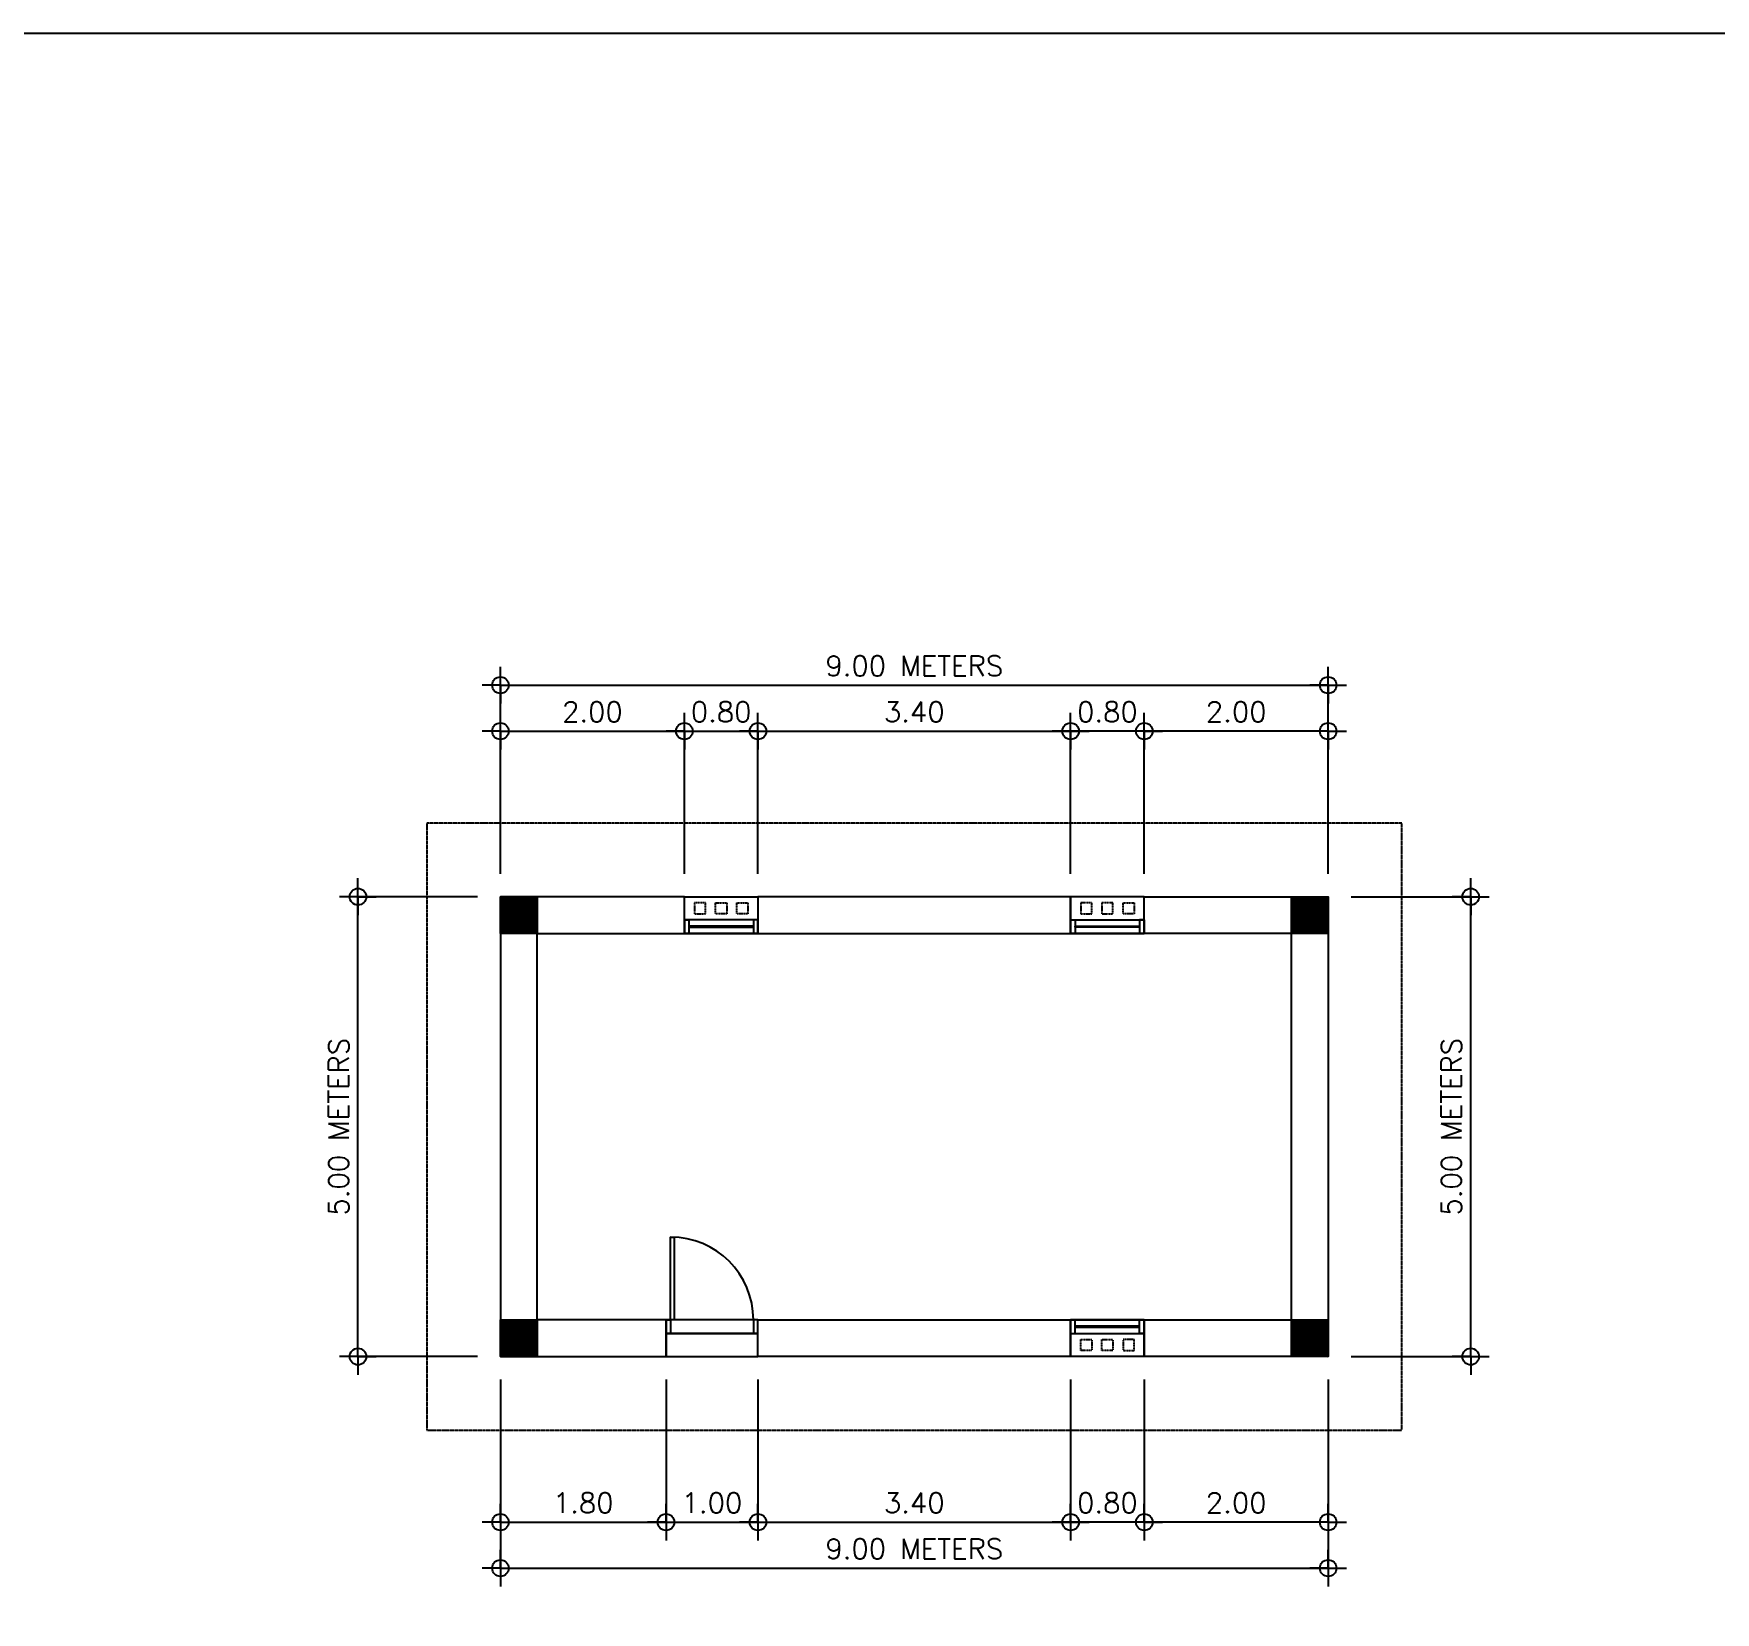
# Model space of a CAD drawing. Header units: millimetres. Extents: x -251401 to 377140, y -30451 to 275830.
# Drawn here: x 98404 to 116690, y 7219 to 24384 of the extents above; entities that cross this region are included whole.
import ezdxf

# ---------------------------------------------------------------- set-up
doc = ezdxf.new("R2010")
doc.units = ezdxf.units.MM
doc.linetypes.add('HIDDEN', pattern=[9.525, 6.35, -3.175])
for name, color, linetype in [('0-S1', 1, 'Continuous'), ('A-COLUMNS', 5, 'Continuous'), ('A-DIMENSIONS', 30, 'Continuous'), ('A-DOORS', 2, 'Continuous'), ('A-HATCH', 8, 'Continuous'), ('A-WALL', 4, 'Continuous'), ('A-WINDOWS', 2, 'Continuous')]:
    doc.layers.add(name, color=color, linetype=linetype)
doc.styles.add('LEROY', font='simplex.shx')
doc.dimstyles.new('DIM100', dxfattribs={"dimscale": 0, "dimtxt": 220, "dimasz": 180, "dimexe": 220, "dimexo": 250, "dimgap": 1, "dimtad": 1, "dimtoh": 1, "dimlfac": 0.001, "dimzin": 1, "dimdsep": 46, "dimtxsty": 'LEROY', "dimblk1": 'ORIGIN', "dimblk2": 'ORIGIN', "dimsah": 1, "dimcen": 0.18, "dimclrd": 30, "dimclre": 30, "dimclrt": 7, "dimazin": 0, "dimtfac": 1, "dimtix": 1, "dimtmove": 1, "dimatfit": 3, "dimfxl": 1, "dimtvp": 1, "dimtolj": 2, "dimtzin": 0, "dimarcsym": 0})

# ---------------------------------------------------------------- blocks, each defined once
blk = doc.blocks.new('1hhqhq4')
at = {"layer": 'A-DOORS', "color": 1}
blk.add_lwpolyline([(50, 0), (50, 900), (90, 900), (90, 0)], close=True, dxfattribs=at)
at = {"layer": 'A-DOORS', "color": 8}
blk.add_lwpolyline([(0, 0), (0, -150), (1000, -150), (1000, 0)], close=True, dxfattribs=at)
at = {"layer": 'A-DOORS'}
for points in [[(0, 0), (50, 0), (50, -150), (0, -150)], [(1000, 0), (950, 0), (950, -150), (1000, -150)]]:
    blk.add_lwpolyline(points, close=True, dxfattribs=at)
at = {"layer": 'A-DOORS', "color": 8}
blk.add_arc((50, 0), 900, 0, 90, dxfattribs=at)
blk = doc.blocks.new('2h5h25225h')
at = {"layer": 'A-WALL', "color": 8}
blk.add_lwpolyline([(0, 0), (800, 0), (800, -400), (0, -400)], close=True, dxfattribs=at)
at = {"layer": 'A-WALL', "color": 8, "linetype": 'HIDDEN', "ltscale": 0.1}
for points in [[(230, -335), (110, -335), (110, -215), (230, -215)], [(460, -335), (340, -335), (340, -215), (460, -215)], [(570, -335), (690, -335), (690, -215), (570, -215)]]:
    blk.add_lwpolyline(points, close=True, dxfattribs=at)
at = {"layer": 'A-WINDOWS', "color": 8}
blk.add_lwpolyline([(0, 0), (0, -150), (800, -150), (800, 0)], close=True, dxfattribs=at)
at = {"layer": 'A-WINDOWS', "color": 2}
for points in [[(0, -150), (50, -150), (50, 0), (0, 0)], [(800, -150), (750, -150), (750, 0), (800, 0)]]:
    blk.add_lwpolyline(points, close=True, dxfattribs=at)
at = {"layer": 'A-WINDOWS', "color": 1}
blk.add_lwpolyline([(50, -81), (750, -81), (750, -69), (50, -69)], close=True, dxfattribs=at)
blk = doc.blocks.new('USER ARROW 100')
at = {"layer": 'A-DIMENSIONS'}
for q in [(-200, 0), (200, 0)]:
    blk.add_line((0, 0), q, dxfattribs=at)
for points in [[(0, 0), (0, 200)], [(0, 0), (0, -200)]]:
    blk.add_lwpolyline(points, dxfattribs=at)
blk.add_circle((0, 0), 90, dxfattribs=at)
blk = doc.blocks.new('*D34')
at = {"layer": 'A-DIMENSIONS', "color": 30, "transparency": 16777216}
for p, q in [((103479.5, 15250), (103479.5, 16800)), ((103480.5, 16800), (105478.5, 16800)), ((105479.5, 15250), (105479.5, 16800))]:
    blk.add_line(p, q, dxfattribs=at)
at = {"layer": 'Defpoints', "color": 0, "transparency": 16777216}
for p in [(105479.5, 16800), (103479.5, 15000), (105479.5, 15000)]:
    blk.add_point(p, dxfattribs=at)
at = {"layer": 'A-DIMENSIONS', "color": 30, "transparency": 16777216, "rotation": 180}
blk.add_blockref('USER ARROW 100', (103479.5, 16800), dxfattribs=at)
at = {"layer": 'A-DIMENSIONS', "color": 30, "transparency": 16777216}
blk.add_blockref('USER ARROW 100', (105479.5, 16800), dxfattribs=at)
at = {"layer": 'A-DIMENSIONS', "color": 7, "transparency": 16777216, "insert": (104479.5, 17010), "char_height": 220, "attachment_point": 5, "style": 'LEROY'}
blk.add_mtext('\\A2;2.00', dxfattribs=at)
blk = doc.blocks.new('*D35')
at = {"layer": 'A-DIMENSIONS', "color": 30, "transparency": 16777216}
for p, q in [((103479.5, 15250), (103479.5, 17300)), ((103480.5, 17300), (112478.5, 17300)), ((112479.5, 15250), (112479.5, 17300))]:
    blk.add_line(p, q, dxfattribs=at)
at = {"layer": 'Defpoints', "color": 0, "transparency": 16777216}
for p in [(112479.5, 17300), (103479.5, 15000), (112479.5, 15000)]:
    blk.add_point(p, dxfattribs=at)
at = {"layer": 'A-DIMENSIONS', "color": 30, "transparency": 16777216, "rotation": 180}
blk.add_blockref('USER ARROW 100', (103479.5, 17300), dxfattribs=at)
at = {"layer": 'A-DIMENSIONS', "color": 30, "transparency": 16777216}
blk.add_blockref('USER ARROW 100', (112479.5, 17300), dxfattribs=at)
at = {"layer": 'A-DIMENSIONS', "color": 7, "transparency": 16777216, "insert": (107979.5, 17510), "char_height": 220, "attachment_point": 5, "style": 'LEROY'}
blk.add_mtext('\\A2;9.00 METERS', dxfattribs=at)
blk = doc.blocks.new('*D36')
at = {"layer": 'A-DIMENSIONS', "color": 30, "transparency": 16777216}
for p, q in [((105478.5, 16800), (105477.5, 16800)), ((105479.5, 15250), (105479.5, 16800)), ((105479.5, 16800), (106279.5, 16800)), ((106279.5, 15250), (106279.5, 16800)), ((106280.5, 16800), (106281.5, 16800))]:
    blk.add_line(p, q, dxfattribs=at)
at = {"layer": 'Defpoints', "color": 0, "transparency": 16777216}
for p in [(106279.5, 16800), (105479.5, 15000), (106279.5, 15000)]:
    blk.add_point(p, dxfattribs=at)
at = {"layer": 'A-DIMENSIONS', "color": 30, "transparency": 16777216}
blk.add_blockref('USER ARROW 100', (105479.5, 16800), dxfattribs=at)
at = {"layer": 'A-DIMENSIONS', "color": 30, "transparency": 16777216, "rotation": 180}
blk.add_blockref('USER ARROW 100', (106279.5, 16800), dxfattribs=at)
at = {"layer": 'A-DIMENSIONS', "color": 7, "transparency": 16777216, "insert": (105879.5, 17010), "char_height": 220, "attachment_point": 5, "style": 'LEROY'}
blk.add_mtext('\\A2;0.80', dxfattribs=at)
blk = doc.blocks.new('*D37')
at = {"layer": 'A-DIMENSIONS', "color": 30, "transparency": 16777216}
for p, q in [((106279.5, 15250), (106279.5, 16800)), ((106280.5, 16800), (109678.5, 16800)), ((109679.5, 15250), (109679.5, 16800))]:
    blk.add_line(p, q, dxfattribs=at)
at = {"layer": 'Defpoints', "color": 0, "transparency": 16777216}
for p in [(109679.5, 16800), (106279.5, 15000), (109679.5, 15000)]:
    blk.add_point(p, dxfattribs=at)
at = {"layer": 'A-DIMENSIONS', "color": 30, "transparency": 16777216, "rotation": 180}
blk.add_blockref('USER ARROW 100', (106279.5, 16800), dxfattribs=at)
at = {"layer": 'A-DIMENSIONS', "color": 30, "transparency": 16777216}
blk.add_blockref('USER ARROW 100', (109679.5, 16800), dxfattribs=at)
at = {"layer": 'A-DIMENSIONS', "color": 7, "transparency": 16777216, "insert": (107979.5, 17010), "char_height": 220, "attachment_point": 5, "style": 'LEROY'}
blk.add_mtext('\\A2;3.40', dxfattribs=at)
blk = doc.blocks.new('*D38')
at = {"layer": 'A-DIMENSIONS', "color": 30, "transparency": 16777216}
for p, q in [((110479.5, 15250), (110479.5, 16800)), ((112478.5, 16800), (110480.5, 16800)), ((112479.5, 15250), (112479.5, 16800))]:
    blk.add_line(p, q, dxfattribs=at)
at = {"layer": 'Defpoints', "color": 0, "transparency": 16777216}
for p in [(110479.5, 16800), (110479.5, 15000), (112479.5, 15000)]:
    blk.add_point(p, dxfattribs=at)
at = {"layer": 'A-DIMENSIONS', "color": 30, "transparency": 16777216, "rotation": 180}
blk.add_blockref('USER ARROW 100', (110479.5, 16800), dxfattribs=at)
at = {"layer": 'A-DIMENSIONS', "color": 30, "transparency": 16777216}
blk.add_blockref('USER ARROW 100', (112479.5, 16800), dxfattribs=at)
at = {"layer": 'A-DIMENSIONS', "color": 7, "transparency": 16777216, "insert": (111479.5, 17010), "char_height": 220, "attachment_point": 5, "style": 'LEROY'}
blk.add_mtext('\\A2;2.00', dxfattribs=at)
blk = doc.blocks.new('*D39')
at = {"layer": 'A-DIMENSIONS', "color": 30, "transparency": 16777216}
for p, q in [((109678.5, 16800), (109677.5, 16800)), ((109679.5, 15250), (109679.5, 16800)), ((110479.5, 16800), (109679.5, 16800)), ((110479.5, 15250), (110479.5, 16800)), ((110480.5, 16800), (110481.5, 16800))]:
    blk.add_line(p, q, dxfattribs=at)
at = {"layer": 'Defpoints', "color": 0, "transparency": 16777216}
for p in [(109679.5, 16800), (109679.5, 15000), (110479.5, 15000)]:
    blk.add_point(p, dxfattribs=at)
at = {"layer": 'A-DIMENSIONS', "color": 30, "transparency": 16777216}
blk.add_blockref('USER ARROW 100', (109679.5, 16800), dxfattribs=at)
at = {"layer": 'A-DIMENSIONS', "color": 30, "transparency": 16777216, "rotation": 180}
blk.add_blockref('USER ARROW 100', (110479.5, 16800), dxfattribs=at)
at = {"layer": 'A-DIMENSIONS', "color": 7, "transparency": 16777216, "insert": (110079.5, 17010), "char_height": 220, "attachment_point": 5, "style": 'LEROY'}
blk.add_mtext('\\A2;0.80', dxfattribs=at)
blk = doc.blocks.new('*D40')
at = {"layer": 'A-DIMENSIONS', "color": 30, "transparency": 16777216}
for p, q in [((103479.5, 9750), (103479.5, 8200)), ((105279.5, 9750), (105279.5, 8200)), ((103480.5, 8200), (105278.5, 8200))]:
    blk.add_line(p, q, dxfattribs=at)
at = {"layer": 'Defpoints', "color": 0, "transparency": 16777216}
for p in [(103479.5, 10000), (105279.5, 10000), (105279.5, 8200)]:
    blk.add_point(p, dxfattribs=at)
at = {"layer": 'A-DIMENSIONS', "color": 30, "transparency": 16777216, "rotation": 180}
blk.add_blockref('USER ARROW 100', (103479.5, 8200), dxfattribs=at)
at = {"layer": 'A-DIMENSIONS', "color": 30, "transparency": 16777216}
blk.add_blockref('USER ARROW 100', (105279.5, 8200), dxfattribs=at)
at = {"layer": 'A-DIMENSIONS', "color": 7, "transparency": 16777216, "insert": (104379.5, 8410), "char_height": 220, "attachment_point": 5, "style": 'LEROY'}
blk.add_mtext('\\A2;1.80', dxfattribs=at)
blk = doc.blocks.new('*D41')
at = {"layer": 'A-DIMENSIONS', "color": 30, "transparency": 16777216}
for p, q in [((103479.5, 9750), (103479.5, 7700)), ((112479.5, 9750), (112479.5, 7700)), ((103480.5, 7700), (112478.5, 7700))]:
    blk.add_line(p, q, dxfattribs=at)
at = {"layer": 'Defpoints', "color": 0, "transparency": 16777216}
for p in [(103479.5, 10000), (112479.5, 10000), (112479.5, 7700)]:
    blk.add_point(p, dxfattribs=at)
at = {"layer": 'A-DIMENSIONS', "color": 30, "transparency": 16777216, "rotation": 180}
blk.add_blockref('USER ARROW 100', (103479.5, 7700), dxfattribs=at)
at = {"layer": 'A-DIMENSIONS', "color": 30, "transparency": 16777216}
blk.add_blockref('USER ARROW 100', (112479.5, 7700), dxfattribs=at)
at = {"layer": 'A-DIMENSIONS', "color": 7, "transparency": 16777216, "insert": (107979.5, 7910), "char_height": 220, "attachment_point": 5, "style": 'LEROY'}
blk.add_mtext('\\A2;9.00 METERS', dxfattribs=at)
blk = doc.blocks.new('*D42')
at = {"layer": 'A-DIMENSIONS', "color": 30, "transparency": 16777216}
for p, q in [((105279.5, 9750), (105279.5, 8200)), ((106279.5, 9750), (106279.5, 8200)), ((105280.5, 8200), (106278.5, 8200))]:
    blk.add_line(p, q, dxfattribs=at)
at = {"layer": 'Defpoints', "color": 0, "transparency": 16777216}
for p in [(105279.5, 10000), (106279.5, 10000), (106279.5, 8200)]:
    blk.add_point(p, dxfattribs=at)
at = {"layer": 'A-DIMENSIONS', "color": 30, "transparency": 16777216, "rotation": 180}
blk.add_blockref('USER ARROW 100', (105279.5, 8200), dxfattribs=at)
at = {"layer": 'A-DIMENSIONS', "color": 30, "transparency": 16777216}
blk.add_blockref('USER ARROW 100', (106279.5, 8200), dxfattribs=at)
at = {"layer": 'A-DIMENSIONS', "color": 7, "transparency": 16777216, "insert": (105779.5, 8410), "char_height": 220, "attachment_point": 5, "style": 'LEROY'}
blk.add_mtext('\\A2;1.00', dxfattribs=at)
blk = doc.blocks.new('*D43')
at = {"layer": 'A-DIMENSIONS', "color": 30, "transparency": 16777216}
for p, q in [((106279.5, 9750), (106279.5, 8200)), ((109679.5, 9750), (109679.5, 8200)), ((106280.5, 8200), (109678.5, 8200))]:
    blk.add_line(p, q, dxfattribs=at)
at = {"layer": 'Defpoints', "color": 0, "transparency": 16777216}
for p in [(106279.5, 10000), (109679.5, 10000), (109679.5, 8200)]:
    blk.add_point(p, dxfattribs=at)
at = {"layer": 'A-DIMENSIONS', "color": 30, "transparency": 16777216, "rotation": 180}
blk.add_blockref('USER ARROW 100', (106279.5, 8200), dxfattribs=at)
at = {"layer": 'A-DIMENSIONS', "color": 30, "transparency": 16777216}
blk.add_blockref('USER ARROW 100', (109679.5, 8200), dxfattribs=at)
at = {"layer": 'A-DIMENSIONS', "color": 7, "transparency": 16777216, "insert": (107979.5, 8410), "char_height": 220, "attachment_point": 5, "style": 'LEROY'}
blk.add_mtext('\\A2;3.40', dxfattribs=at)
blk = doc.blocks.new('*D44')
at = {"layer": 'A-DIMENSIONS', "color": 30, "transparency": 16777216}
for p, q in [((110479.5, 9750), (110479.5, 8200)), ((112479.5, 9750), (112479.5, 8200)), ((112478.5, 8200), (110480.5, 8200))]:
    blk.add_line(p, q, dxfattribs=at)
at = {"layer": 'Defpoints', "color": 0, "transparency": 16777216}
for p in [(110479.5, 10000), (112479.5, 10000), (110479.5, 8200)]:
    blk.add_point(p, dxfattribs=at)
at = {"layer": 'A-DIMENSIONS', "color": 30, "transparency": 16777216, "rotation": 180}
blk.add_blockref('USER ARROW 100', (110479.5, 8200), dxfattribs=at)
at = {"layer": 'A-DIMENSIONS', "color": 30, "transparency": 16777216}
blk.add_blockref('USER ARROW 100', (112479.5, 8200), dxfattribs=at)
at = {"layer": 'A-DIMENSIONS', "color": 7, "transparency": 16777216, "insert": (111479.5, 8410), "char_height": 220, "attachment_point": 5, "style": 'LEROY'}
blk.add_mtext('\\A2;2.00', dxfattribs=at)
blk = doc.blocks.new('*D45')
at = {"layer": 'A-DIMENSIONS', "color": 30, "transparency": 16777216}
for p, q in [((109679.5, 9750), (109679.5, 8200)), ((110479.5, 9750), (110479.5, 8200)), ((109678.5, 8200), (109677.5, 8200)), ((110479.5, 8200), (109679.5, 8200)), ((110480.5, 8200), (110481.5, 8200))]:
    blk.add_line(p, q, dxfattribs=at)
at = {"layer": 'Defpoints', "color": 0, "transparency": 16777216}
for p in [(109679.5, 10000), (110479.5, 10000), (109679.5, 8200)]:
    blk.add_point(p, dxfattribs=at)
at = {"layer": 'A-DIMENSIONS', "color": 30, "transparency": 16777216}
blk.add_blockref('USER ARROW 100', (109679.5, 8200), dxfattribs=at)
at = {"layer": 'A-DIMENSIONS', "color": 30, "transparency": 16777216, "rotation": 180}
blk.add_blockref('USER ARROW 100', (110479.5, 8200), dxfattribs=at)
at = {"layer": 'A-DIMENSIONS', "color": 7, "transparency": 16777216, "insert": (110079.5, 8410), "char_height": 220, "attachment_point": 5, "style": 'LEROY'}
blk.add_mtext('\\A2;0.80', dxfattribs=at)
blk = doc.blocks.new('*D46')
at = {"layer": 'A-DIMENSIONS', "color": 30, "transparency": 16777216}
for p, q in [((103229.5, 15000), (101929.5, 15000)), ((101929.5, 10001), (101929.5, 14999)), ((103229.5, 10000), (101929.5, 10000))]:
    blk.add_line(p, q, dxfattribs=at)
at = {"layer": 'Defpoints', "color": 0, "transparency": 16777216}
for p in [(101929.5, 15000), (103479.5, 15000), (103479.5, 10000)]:
    blk.add_point(p, dxfattribs=at)
at = {"layer": 'A-DIMENSIONS', "color": 30, "transparency": 16777216}
for p, rotation in [((101929.5, 15000), 90), ((101929.5, 10000), 270)]:
    blk.add_blockref('USER ARROW 100', p, dxfattribs=dict(at, rotation=rotation))
at = {"layer": 'A-DIMENSIONS', "color": 7, "transparency": 16777216, "insert": (101719.5, 12500), "char_height": 220, "attachment_point": 5, "rotation": 90, "style": 'LEROY'}
blk.add_mtext('\\A2;5.00 METERS', dxfattribs=at)
blk = doc.blocks.new('*D47')
at = {"layer": 'A-DIMENSIONS', "color": 30, "transparency": 16777216}
for p, q in [((112729.5, 15000), (114029.5, 15000)), ((114029.5, 10001), (114029.5, 14999)), ((112729.5, 10000), (114029.5, 10000))]:
    blk.add_line(p, q, dxfattribs=at)
at = {"layer": 'Defpoints', "color": 0, "transparency": 16777216}
for p in [(112479.5, 15000), (114029.5, 15000), (112479.5, 10000)]:
    blk.add_point(p, dxfattribs=at)
at = {"layer": 'A-DIMENSIONS', "color": 30, "transparency": 16777216}
for p, rotation in [((114029.5, 15000), 90), ((114029.5, 10000), 270)]:
    blk.add_blockref('USER ARROW 100', p, dxfattribs=dict(at, rotation=rotation))
at = {"layer": 'A-DIMENSIONS', "color": 7, "transparency": 16777216, "insert": (113819.5, 12500), "char_height": 220, "attachment_point": 5, "rotation": 90, "style": 'LEROY'}
blk.add_mtext('\\A2;5.00 METERS', dxfattribs=at)

msp = doc.modelspace()

# ---------------------------------------------------------------- hatches: boundary and pattern name
at = {"layer": 'A-HATCH'}
h = msp.add_hatch(dxfattribs=at)
h.set_pattern_fill('ANSI31', color=256)
h.set_pattern_definition([(45, (93479.5, 0), (-2.24506403, 2.24506403), [])])
h.paths.add_polyline_path([(103879.5, 14600), (103479.5, 14600), (103479.5, 15000), (103879.5, 15000)])
h.paths.add_polyline_path([(112479.5, 14600), (112079.5, 14600), (112079.5, 15000), (112479.5, 15000)])
h.paths.add_polyline_path([(112479.5, 10000), (112079.5, 10000), (112079.5, 10400), (112479.5, 10400)])
h.paths.add_polyline_path([(103879.5, 10000), (103479.5, 10000), (103479.5, 10400), (103879.5, 10400)])

# ---------------------------------------------------------------- linework, layer by layer
at = {"layer": '0-S1', "linetype": 'HIDDEN', "ltscale": 0.3}
msp.add_lwpolyline([(102679.5, 15800), (102679.5, 9200), (113279.5, 9200), (113279.5, 15800)], close=True, dxfattribs=at)
at = {"layer": 'A-COLUMNS'}
for points in [[(103879.5, 14600), (103479.5, 14600), (103479.5, 15000), (103879.5, 15000)], [(112479.5, 14600), (112079.5, 14600), (112079.5, 15000), (112479.5, 15000)], [(103879.5, 10000), (103479.5, 10000), (103479.5, 10400), (103879.5, 10400)], [(112479.5, 10000), (112079.5, 10000), (112079.5, 10400), (112479.5, 10400)]]:
    msp.add_lwpolyline(points, close=True, dxfattribs=at)
at = {"layer": 'A-DOORS', "color": 8}
msp.add_lwpolyline([(105279.5, 10000), (106279.5, 10000), (106279.5, 10250), (105279.5, 10250)], close=True, dxfattribs=at)
at = {"layer": 'A-WALL'}
for points in [[(105479.5, 15000), (103479.5, 15000), (103479.5, 10000), (105279.5, 10000), (105279.5, 10400), (103879.5, 10400), (103879.5, 14600), (105479.5, 14600)], [(109679.5, 15000), (106279.5, 15000), (106279.5, 14600), (109679.5, 14600)], [(110479.5, 10000), (110479.5, 10400), (112079.5, 10400), (112079.5, 14600), (110479.5, 14600), (110479.5, 15000), (112479.5, 15000), (112479.5, 10000)], [(106279.5, 10000), (106279.5, 10400), (109679.5, 10400), (109679.5, 10000)]]:
    msp.add_lwpolyline(points, close=True, dxfattribs=at)
at = {"layer": 'Defpoints'}
msp.add_lwpolyline([(178663.5, 24383.5), (79425.5, 24383.5), (79425.5, -30451), (178663.5, -30451)], close=True, dxfattribs=at)

# ---------------------------------------------------------------- block references
at = {"layer": 'A-DOORS'}
msp.add_blockref('1hhqhq4', (105279.5, 10400), dxfattribs=at)
at = {"layer": 'A-WINDOWS', "rotation": 180}
msp.add_blockref('2h5h25225h', (106279.5, 14600), dxfattribs=at)
at = {"layer": 'A-WINDOWS', "xscale": -1, "rotation": 180}
msp.add_blockref('2h5h25225h', (109679.5, 14600), dxfattribs=at)
at = {"layer": 'A-WINDOWS'}
msp.add_blockref('2h5h25225h', (109679.5, 10400), dxfattribs=at)

# ---------------------------------------------------------------- dimensions: what is measured, and where the dimension line sits
at = {"layer": 'A-DIMENSIONS'}
for base, p1, p2, picture, middle in [((112479.5, 17300), (103479.5, 15000), (112479.5, 15000), '*D35', (107979.5, 17510)), ((112479.5, 7700), (103479.5, 10000), (112479.5, 10000), '*D41', (107979.5, 7910))]:
    dim = msp.add_linear_dim(base=base, p1=p1, p2=p2, text='<> METERS', dimstyle='DIM100', override={"dimscale": 1, "dimasz": 1, "dimexe": 0, "dimgap": 100, "dimblk1": 'USER ARROW 100', "dimblk2": 'USER ARROW 100', "dimlwd": 65535, "dimlwe": 65535}, dxfattribs=at)
    dim.commit()
    dim.dimension.update_dxf_attribs({"geometry": picture, "text_midpoint": middle})
for base, p1, p2, picture, middle in [((105479.5, 16800), (103479.5, 15000), (105479.5, 15000), '*D34', (104479.5, 17010)), ((106279.5, 16800), (105479.5, 15000), (106279.5, 15000), '*D36', (105879.5, 17010)), ((109679.5, 16800), (106279.5, 15000), (109679.5, 15000), '*D37', (107979.5, 17010)), ((105279.5, 8200), (103479.5, 10000), (105279.5, 10000), '*D40', (104379.5, 8410)), ((106279.5, 8200), (105279.5, 10000), (106279.5, 10000), '*D42', (105779.5, 8410)), ((109679.5, 8200), (106279.5, 10000), (109679.5, 10000), '*D43', (107979.5, 8410))]:
    dim = msp.add_linear_dim(base=base, p1=p1, p2=p2, dimstyle='DIM100', override={"dimscale": 1, "dimasz": 1, "dimexe": 0, "dimgap": 100, "dimblk1": 'USER ARROW 100', "dimblk2": 'USER ARROW 100', "dimlwd": 65535, "dimlwe": 65535}, dxfattribs=at)
    dim.commit()
    dim.dimension.update_dxf_attribs({"geometry": picture, "text_midpoint": middle})
for base, p1, p2, picture, middle in [((109679.5, 16800), (110479.5, 15000), (109679.5, 15000), '*D39', (110079.5, 17010)), ((110479.5, 16800), (112479.5, 15000), (110479.5, 15000), '*D38', (111479.5, 17010)), ((109679.5, 8200), (110479.5, 10000), (109679.5, 10000), '*D45', (110079.5, 8410)), ((110479.5, 8200), (112479.5, 10000), (110479.5, 10000), '*D44', (111479.5, 8410))]:
    dim = msp.add_linear_dim(base=base, p1=p1, p2=p2, angle=180, dimstyle='DIM100', override={"dimscale": 1, "dimasz": 1, "dimexe": 0, "dimgap": 100, "dimblk1": 'USER ARROW 100', "dimblk2": 'USER ARROW 100', "dimlwd": 65535, "dimlwe": 65535}, dxfattribs=at)
    dim.commit()
    dim.dimension.update_dxf_attribs({"geometry": picture, "text_midpoint": middle})
for base, p1, p2, picture, middle in [((101929.5, 15000), (103479.5, 10000), (103479.5, 15000), '*D46', (101719.5, 12500)), ((114029.5, 15000), (112479.5, 10000), (112479.5, 15000), '*D47', (113819.5, 12500))]:
    dim = msp.add_linear_dim(base=base, p1=p1, p2=p2, angle=90, text='<> METERS', dimstyle='DIM100', override={"dimscale": 1, "dimasz": 1, "dimexe": 0, "dimgap": 100, "dimblk1": 'USER ARROW 100', "dimblk2": 'USER ARROW 100', "dimlwd": 65535, "dimlwe": 65535}, dxfattribs=at)
    dim.commit()
    dim.dimension.update_dxf_attribs({"geometry": picture, "text_midpoint": middle})

doc.saveas('drawing.dxf')
